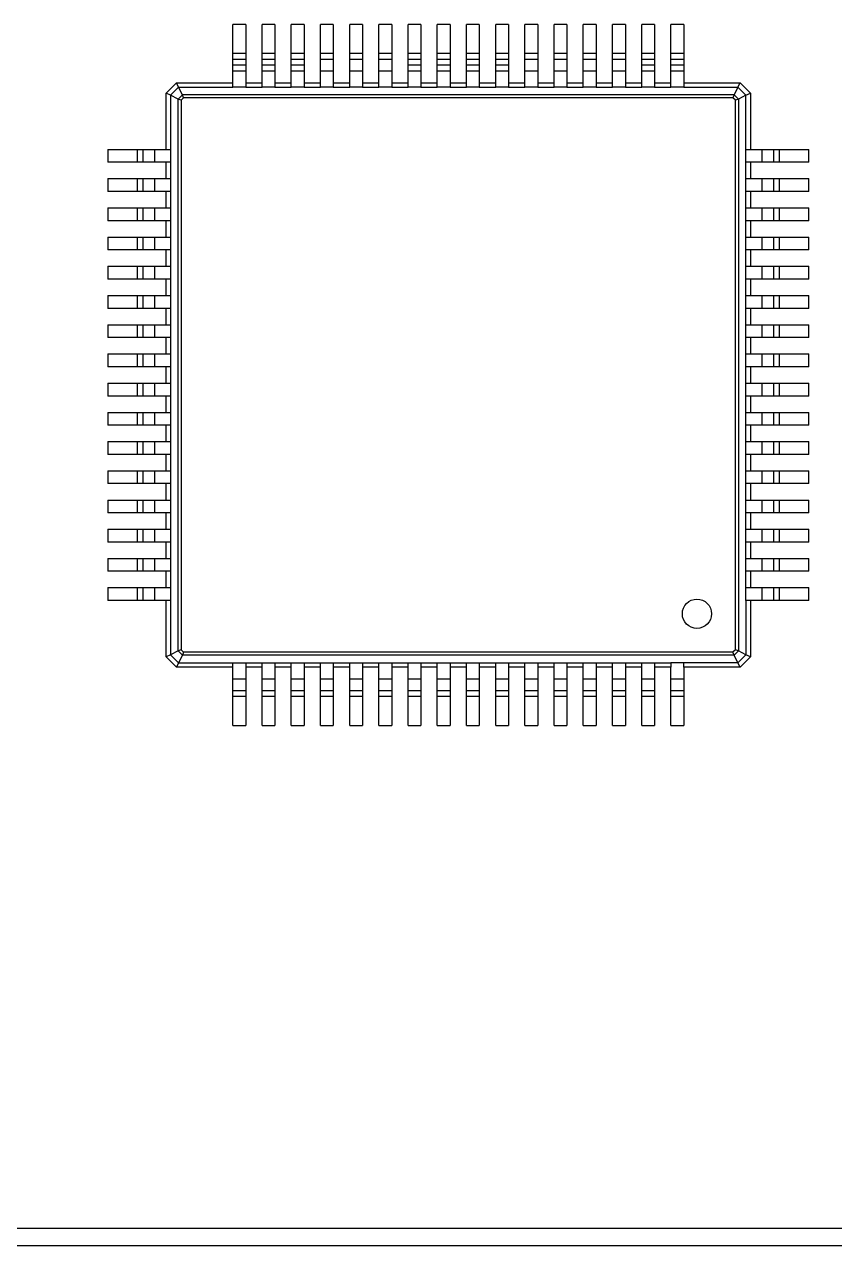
# Model space of a CAD drawing. Header units: millimetres. Extents: x -265 to 612, y -305 to 248.
# Drawn here: x 502.11 to 515.98, y -210.4 to -189.5 of the extents above; entities that cross this region are included whole.
import ezdxf

# ---------------------------------------------------------------- set-up
doc = ezdxf.new("R2010")
doc.units = ezdxf.units.MM
doc.header["$MEASUREMENT"] = 0
doc.layers.add('图层0000', color=7, linetype='Continuous', lineweight=25)

msp = doc.modelspace()

# ---------------------------------------------------------------- linework, layer by layer
at = {"layer": '图层0000', "color": 7, "linetype": 'Continuous', "lineweight": 25}
for p, q in [((505.674, -190), (505.674, -189.5)), ((505.894, -189.5), (505.674, -189.5)), ((505.894, -189.5), (505.894, -190)), ((506.174, -190), (506.174, -189.5)), ((506.394, -189.5), (506.174, -189.5)), ((506.394, -189.5), (506.394, -190)), ((506.674, -190), (506.674, -189.5)), ((506.894, -189.5), (506.674, -189.5)), ((506.894, -189.5), (506.894, -190)), ((507.174, -190), (507.174, -189.5)), ((507.394, -189.5), (507.174, -189.5)), ((507.394, -189.5), (507.394, -190)), ((507.674, -190), (507.674, -189.5)), ((507.894, -189.5), (507.674, -189.5)), ((507.894, -189.5), (507.894, -190)), ((508.174, -190), (508.174, -189.5)), ((508.394, -189.5), (508.174, -189.5)), ((508.394, -189.5), (508.394, -190)), ((508.674, -190), (508.674, -189.5)), ((508.894, -189.5), (508.674, -189.5)), ((508.894, -189.5), (508.894, -190)), ((509.174, -190), (509.174, -189.5)), ((509.394, -189.5), (509.174, -189.5)), ((509.394, -189.5), (509.394, -190)), ((509.674, -190), (509.674, -189.5)), ((509.894, -189.5), (509.674, -189.5)), ((509.894, -189.5), (509.894, -190)), ((510.174, -190), (510.174, -189.5)), ((510.394, -189.5), (510.174, -189.5)), ((510.394, -189.5), (510.394, -190)), ((510.674, -190), (510.674, -189.5)), ((510.894, -189.5), (510.674, -189.5)), ((510.894, -189.5), (510.894, -190)), ((511.174, -190), (511.174, -189.5)), ((511.394, -189.5), (511.174, -189.5)), ((511.394, -189.5), (511.394, -190)), ((511.674, -190), (511.674, -189.5)), ((511.894, -189.5), (511.674, -189.5)), ((511.894, -189.5), (511.894, -190)), ((512.174, -190), (512.174, -189.5)), ((512.394, -189.5), (512.174, -189.5)), ((512.394, -189.5), (512.394, -190)), ((512.674, -190), (512.674, -189.5)), ((512.894, -189.5), (512.674, -189.5)), ((512.894, -189.5), (512.894, -190)), ((513.174, -190), (513.174, -189.5)), ((513.394, -189.5), (513.174, -189.5)), ((513.394, -189.5), (513.394, -190)), ((505.674, -190.1), (505.674, -190)), ((505.894, -190), (505.674, -190)), ((505.674, -190.3), (505.674, -190.1)), ((505.894, -190.1), (505.674, -190.1)), ((505.894, -190.1), (505.674, -190.1)), ((505.894, -190), (505.894, -190.1)), ((505.894, -190.1), (505.894, -190.3)), ((506.174, -190.1), (506.174, -190)), ((506.394, -190), (506.174, -190)), ((506.174, -190.3), (506.174, -190.1)), ((506.394, -190.1), (506.174, -190.1)), ((506.394, -190.1), (506.174, -190.1)), ((506.394, -190), (506.394, -190.1)), ((506.394, -190.1), (506.394, -190.3)), ((506.674, -190.1), (506.674, -190)), ((506.894, -190), (506.674, -190)), ((506.674, -190.3), (506.674, -190.1)), ((506.894, -190.1), (506.674, -190.1)), ((506.894, -190.1), (506.674, -190.1)), ((506.894, -190), (506.894, -190.1)), ((506.894, -190.1), (506.894, -190.3)), ((507.174, -190.1), (507.174, -190)), ((507.394, -190), (507.174, -190)), ((507.174, -190.3), (507.174, -190.1)), ((507.394, -190.1), (507.174, -190.1)), ((507.394, -190.1), (507.174, -190.1)), ((507.394, -190), (507.394, -190.1)), ((507.394, -190.1), (507.394, -190.3)), ((507.674, -190.1), (507.674, -190)), ((507.894, -190), (507.674, -190)), ((507.674, -190.3), (507.674, -190.1)), ((507.894, -190.1), (507.674, -190.1)), ((507.894, -190.1), (507.674, -190.1)), ((507.894, -190), (507.894, -190.1)), ((507.894, -190.1), (507.894, -190.3)), ((508.174, -190.1), (508.174, -190)), ((508.394, -190), (508.174, -190)), ((508.174, -190.3), (508.174, -190.1)), ((508.394, -190.1), (508.174, -190.1)), ((508.394, -190.1), (508.174, -190.1)), ((508.394, -190), (508.394, -190.1)), ((508.394, -190.1), (508.394, -190.3)), ((508.674, -190.1), (508.674, -190)), ((508.894, -190), (508.674, -190)), ((508.674, -190.3), (508.674, -190.1)), ((508.894, -190.1), (508.674, -190.1)), ((508.894, -190.1), (508.674, -190.1)), ((508.894, -190), (508.894, -190.1)), ((508.894, -190.1), (508.894, -190.3)), ((509.174, -190.1), (509.174, -190)), ((509.394, -190), (509.174, -190)), ((509.174, -190.3), (509.174, -190.1)), ((509.394, -190.1), (509.174, -190.1)), ((509.394, -190.1), (509.174, -190.1)), ((509.394, -190), (509.394, -190.1)), ((509.394, -190.1), (509.394, -190.3)), ((509.674, -190.1), (509.674, -190)), ((509.894, -190), (509.674, -190)), ((509.674, -190.3), (509.674, -190.1)), ((509.894, -190.1), (509.674, -190.1)), ((509.894, -190.1), (509.674, -190.1)), ((509.894, -190), (509.894, -190.1)), ((509.894, -190.1), (509.894, -190.3)), ((510.174, -190.1), (510.174, -190)), ((510.394, -190), (510.174, -190)), ((510.174, -190.3), (510.174, -190.1)), ((510.394, -190.1), (510.174, -190.1)), ((510.394, -190.1), (510.174, -190.1)), ((510.394, -190), (510.394, -190.1)), ((510.394, -190.1), (510.394, -190.3)), ((510.674, -190.1), (510.674, -190)), ((510.894, -190), (510.674, -190)), ((510.674, -190.3), (510.674, -190.1)), ((510.894, -190.1), (510.674, -190.1)), ((510.894, -190.1), (510.674, -190.1)), ((510.894, -190), (510.894, -190.1)), ((510.894, -190.1), (510.894, -190.3)), ((511.174, -190.1), (511.174, -190)), ((511.394, -190), (511.174, -190)), ((511.174, -190.3), (511.174, -190.1)), ((511.394, -190.1), (511.174, -190.1)), ((511.394, -190.1), (511.174, -190.1)), ((511.394, -190), (511.394, -190.1)), ((511.394, -190.1), (511.394, -190.3)), ((511.674, -190.1), (511.674, -190)), ((511.894, -190), (511.674, -190)), ((511.674, -190.3), (511.674, -190.1)), ((511.894, -190.1), (511.674, -190.1)), ((511.894, -190.1), (511.674, -190.1)), ((511.894, -190), (511.894, -190.1)), ((511.894, -190.1), (511.894, -190.3)), ((512.174, -190.1), (512.174, -190)), ((512.394, -190), (512.174, -190)), ((512.174, -190.3), (512.174, -190.1)), ((512.394, -190.1), (512.174, -190.1)), ((512.394, -190.1), (512.174, -190.1)), ((512.394, -190), (512.394, -190.1)), ((512.394, -190.1), (512.394, -190.3)), ((512.674, -190.1), (512.674, -190)), ((512.894, -190), (512.674, -190)), ((512.674, -190.3), (512.674, -190.1)), ((512.894, -190.1), (512.674, -190.1)), ((512.894, -190.1), (512.674, -190.1)), ((512.894, -190), (512.894, -190.1)), ((512.894, -190.1), (512.894, -190.3)), ((513.174, -190.1), (513.174, -190)), ((513.394, -190), (513.174, -190)), ((513.174, -190.3), (513.174, -190.1)), ((513.394, -190.1), (513.174, -190.1)), ((513.394, -190.1), (513.174, -190.1)), ((513.394, -190), (513.394, -190.1)), ((513.394, -190.1), (513.394, -190.3)), ((505.894, -190.2), (505.674, -190.2)), ((505.674, -190.5), (505.674, -190.3)), ((505.894, -190.3), (505.674, -190.3)), ((505.894, -190.3), (505.894, -190.5)), ((506.394, -190.2), (506.174, -190.2)), ((506.174, -190.5), (506.174, -190.3)), ((506.394, -190.3), (506.174, -190.3)), ((506.394, -190.3), (506.394, -190.5)), ((506.894, -190.2), (506.674, -190.2)), ((506.674, -190.5), (506.674, -190.3)), ((506.894, -190.3), (506.674, -190.3)), ((506.894, -190.3), (506.894, -190.5)), ((507.174, -190.5), (507.174, -190.3)), ((507.394, -190.3), (507.174, -190.3)), ((507.394, -190.3), (507.394, -190.5)), ((507.674, -190.5), (507.674, -190.3)), ((507.894, -190.3), (507.674, -190.3)), ((507.894, -190.3), (507.894, -190.5)), ((508.174, -190.5), (508.174, -190.3)), ((508.394, -190.3), (508.174, -190.3)), ((508.394, -190.3), (508.394, -190.5)), ((508.894, -190.2), (508.674, -190.2)), ((508.674, -190.5), (508.674, -190.3)), ((508.894, -190.3), (508.674, -190.3)), ((508.894, -190.3), (508.894, -190.5)), ((509.394, -190.2), (509.174, -190.2)), ((509.174, -190.5), (509.174, -190.3)), ((509.394, -190.3), (509.174, -190.3)), ((509.394, -190.3), (509.394, -190.5)), ((509.894, -190.2), (509.674, -190.2)), ((509.674, -190.5), (509.674, -190.3)), ((509.894, -190.3), (509.674, -190.3)), ((509.894, -190.3), (509.894, -190.5)), ((510.394, -190.2), (510.174, -190.2)), ((510.174, -190.5), (510.174, -190.3)), ((510.394, -190.3), (510.174, -190.3)), ((510.394, -190.3), (510.394, -190.5)), ((510.674, -190.5), (510.674, -190.3)), ((510.894, -190.3), (510.674, -190.3)), ((510.894, -190.3), (510.894, -190.5)), ((511.174, -190.5), (511.174, -190.3)), ((511.394, -190.3), (511.174, -190.3)), ((511.394, -190.3), (511.394, -190.5)), ((511.674, -190.5), (511.674, -190.3)), ((511.894, -190.3), (511.674, -190.3)), ((511.894, -190.3), (511.894, -190.5)), ((512.174, -190.5), (512.174, -190.3)), ((512.394, -190.3), (512.174, -190.3)), ((512.394, -190.3), (512.394, -190.5)), ((512.894, -190.2), (512.674, -190.2)), ((512.674, -190.5), (512.674, -190.3)), ((512.894, -190.3), (512.674, -190.3)), ((512.894, -190.3), (512.894, -190.5)), ((513.394, -190.2), (513.174, -190.2)), ((513.174, -190.5), (513.174, -190.3)), ((513.394, -190.3), (513.174, -190.3)), ((513.394, -190.3), (513.394, -190.5)), ((504.534, -190.675), (504.709, -190.5)), ((504.609, -190.713), (504.746, -190.575)), ((504.709, -190.5), (505.674, -190.5)), ((504.746, -190.575), (504.709, -190.5)), ((504.746, -190.575), (505.674, -190.575)), ((504.811, -190.705), (504.746, -190.575)), ((505.674, -190.575), (505.674, -190.5)), ((505.894, -190.575), (505.674, -190.575)), ((505.894, -190.5), (506.174, -190.5)), ((505.894, -190.5), (505.894, -190.575)), ((505.894, -190.575), (506.174, -190.575)), ((506.174, -190.575), (506.174, -190.5)), ((506.394, -190.575), (506.174, -190.575)), ((506.394, -190.5), (506.674, -190.5)), ((506.394, -190.5), (506.394, -190.575)), ((506.394, -190.575), (506.674, -190.575)), ((506.674, -190.575), (506.674, -190.5)), ((506.894, -190.575), (506.674, -190.575)), ((506.894, -190.5), (507.174, -190.5)), ((506.894, -190.5), (506.894, -190.575)), ((506.894, -190.575), (507.174, -190.575)), ((507.174, -190.575), (507.174, -190.5)), ((507.394, -190.575), (507.174, -190.575)), ((507.394, -190.5), (507.674, -190.5)), ((507.394, -190.5), (507.394, -190.575)), ((507.394, -190.575), (507.674, -190.575)), ((507.674, -190.575), (507.674, -190.5)), ((507.894, -190.575), (507.674, -190.575)), ((507.894, -190.5), (508.174, -190.5)), ((507.894, -190.5), (507.894, -190.575)), ((507.894, -190.575), (508.174, -190.575)), ((508.174, -190.575), (508.174, -190.5)), ((508.394, -190.575), (508.174, -190.575)), ((508.394, -190.5), (508.674, -190.5)), ((508.394, -190.5), (508.394, -190.575)), ((508.394, -190.575), (508.674, -190.575)), ((508.674, -190.575), (508.674, -190.5)), ((508.894, -190.575), (508.674, -190.575)), ((508.894, -190.5), (509.174, -190.5)), ((508.894, -190.5), (508.894, -190.575)), ((508.894, -190.575), (509.174, -190.575)), ((509.174, -190.575), (509.174, -190.5)), ((509.394, -190.575), (509.174, -190.575)), ((509.394, -190.5), (509.674, -190.5)), ((509.394, -190.5), (509.394, -190.575)), ((509.394, -190.575), (509.674, -190.575)), ((509.674, -190.575), (509.674, -190.5)), ((509.894, -190.575), (509.674, -190.575)), ((509.894, -190.5), (510.174, -190.5)), ((509.894, -190.5), (509.894, -190.575)), ((509.894, -190.575), (510.174, -190.575)), ((510.174, -190.575), (510.174, -190.5)), ((510.394, -190.575), (510.174, -190.575)), ((510.394, -190.5), (510.674, -190.5)), ((510.394, -190.5), (510.394, -190.575)), ((510.394, -190.575), (510.674, -190.575)), ((510.674, -190.575), (510.674, -190.5)), ((510.894, -190.575), (510.674, -190.575)), ((510.894, -190.5), (511.174, -190.5)), ((510.894, -190.5), (510.894, -190.575)), ((510.894, -190.575), (511.174, -190.575)), ((511.174, -190.575), (511.174, -190.5)), ((511.394, -190.575), (511.174, -190.575)), ((511.394, -190.5), (511.674, -190.5)), ((511.394, -190.5), (511.394, -190.575)), ((511.394, -190.575), (511.674, -190.575)), ((511.674, -190.575), (511.674, -190.5)), ((511.894, -190.575), (511.674, -190.575)), ((511.894, -190.5), (512.174, -190.5)), ((511.894, -190.5), (511.894, -190.575)), ((511.894, -190.575), (512.174, -190.575)), ((512.174, -190.575), (512.174, -190.5)), ((512.394, -190.575), (512.174, -190.575)), ((512.394, -190.5), (512.674, -190.5)), ((512.394, -190.5), (512.394, -190.575)), ((512.394, -190.575), (512.674, -190.575)), ((512.674, -190.575), (512.674, -190.5)), ((512.894, -190.575), (512.674, -190.575)), ((512.894, -190.5), (513.174, -190.5)), ((512.894, -190.5), (512.894, -190.575)), ((512.894, -190.575), (513.174, -190.575)), ((513.174, -190.575), (513.174, -190.5)), ((513.394, -190.575), (513.174, -190.575)), ((513.394, -190.5), (514.359, -190.5)), ((513.394, -190.5), (513.394, -190.575)), ((513.394, -190.575), (514.321, -190.575)), ((514.321, -190.575), (514.256, -190.705)), ((514.321, -190.575), (514.359, -190.5)), ((514.321, -190.575), (514.459, -190.713)), ((514.359, -190.5), (514.534, -190.675)), ((504.534, -191.64), (504.534, -190.675)), ((504.609, -190.713), (504.534, -190.675)), ((504.609, -190.713), (504.609, -191.64)), ((504.738, -190.778), (504.609, -190.713)), ((504.738, -190.778), (504.811, -190.705)), ((504.738, -200.223), (504.738, -190.778)), ((504.787, -190.798), (504.738, -190.778)), ((504.831, -190.754), (504.787, -190.798)), ((504.787, -190.798), (504.787, -200.203)), ((504.831, -190.754), (504.811, -190.705)), ((514.256, -190.705), (504.811, -190.705)), ((514.236, -190.754), (504.831, -190.754)), ((514.256, -190.705), (514.236, -190.754)), ((514.28, -190.798), (514.236, -190.754)), ((514.329, -190.778), (514.256, -190.705)), ((514.329, -190.778), (514.28, -190.798)), ((514.28, -200.203), (514.28, -190.798)), ((514.459, -190.713), (514.329, -190.778)), ((514.329, -190.778), (514.329, -200.223)), ((514.459, -190.713), (514.534, -190.675)), ((514.459, -191.64), (514.459, -190.713)), ((514.534, -190.675), (514.534, -191.64)), ((503.534, -191.64), (504.034, -191.64)), ((503.534, -191.64), (503.534, -191.86)), ((504.034, -191.64), (504.134, -191.64)), ((504.034, -191.64), (504.034, -191.86)), ((504.134, -191.64), (504.334, -191.64)), ((504.134, -191.64), (504.134, -191.86)), ((504.134, -191.64), (504.134, -191.86)), ((504.334, -191.64), (504.534, -191.64)), ((504.334, -191.64), (504.334, -191.86)), ((504.534, -191.64), (504.609, -191.64)), ((504.609, -191.64), (504.609, -191.86)), ((514.459, -191.86), (514.459, -191.64)), ((514.459, -191.64), (514.534, -191.64)), ((514.534, -191.64), (514.734, -191.64)), ((514.734, -191.64), (514.934, -191.64)), ((514.734, -191.86), (514.734, -191.64)), ((514.934, -191.64), (515.034, -191.64)), ((514.934, -191.86), (514.934, -191.64)), ((514.934, -191.86), (514.934, -191.64)), ((515.034, -191.64), (515.534, -191.64)), ((515.034, -191.86), (515.034, -191.64)), ((515.534, -191.86), (515.534, -191.64)), ((504.034, -191.86), (503.534, -191.86)), ((504.134, -191.86), (504.034, -191.86)), ((504.334, -191.86), (504.134, -191.86)), ((504.534, -191.86), (504.334, -191.86)), ((504.534, -192.14), (504.534, -191.86)), ((504.609, -191.86), (504.534, -191.86)), ((504.609, -191.86), (504.609, -192.14)), ((514.459, -192.14), (514.459, -191.86)), ((514.534, -191.86), (514.459, -191.86)), ((514.534, -191.86), (514.534, -192.14)), ((514.734, -191.86), (514.534, -191.86)), ((514.934, -191.86), (514.734, -191.86)), ((515.034, -191.86), (514.934, -191.86)), ((515.534, -191.86), (515.034, -191.86)), ((503.534, -192.14), (504.034, -192.14)), ((503.534, -192.14), (503.534, -192.36)), ((504.034, -192.14), (504.134, -192.14)), ((504.034, -192.14), (504.034, -192.36)), ((504.134, -192.14), (504.334, -192.14)), ((504.134, -192.14), (504.134, -192.36)), ((504.134, -192.14), (504.134, -192.36)), ((504.334, -192.14), (504.534, -192.14)), ((504.334, -192.14), (504.334, -192.36)), ((504.534, -192.14), (504.609, -192.14)), ((504.609, -192.14), (504.609, -192.36)), ((514.459, -192.36), (514.459, -192.14)), ((514.459, -192.14), (514.534, -192.14)), ((514.534, -192.14), (514.734, -192.14)), ((514.734, -192.14), (514.934, -192.14)), ((514.734, -192.36), (514.734, -192.14)), ((514.934, -192.14), (515.034, -192.14)), ((514.934, -192.36), (514.934, -192.14)), ((514.934, -192.36), (514.934, -192.14)), ((515.034, -192.14), (515.534, -192.14)), ((515.034, -192.36), (515.034, -192.14)), ((515.534, -192.36), (515.534, -192.14)), ((504.034, -192.36), (503.534, -192.36)), ((504.134, -192.36), (504.034, -192.36)), ((504.334, -192.36), (504.134, -192.36)), ((504.534, -192.36), (504.334, -192.36)), ((504.534, -192.64), (504.534, -192.36)), ((504.609, -192.36), (504.534, -192.36)), ((504.609, -192.36), (504.609, -192.64)), ((514.459, -192.64), (514.459, -192.36)), ((514.534, -192.36), (514.459, -192.36)), ((514.534, -192.36), (514.534, -192.64)), ((514.734, -192.36), (514.534, -192.36)), ((514.934, -192.36), (514.734, -192.36)), ((515.034, -192.36), (514.934, -192.36)), ((515.534, -192.36), (515.034, -192.36)), ((503.534, -192.64), (504.034, -192.64)), ((503.534, -192.64), (503.534, -192.86)), ((504.034, -192.64), (504.134, -192.64)), ((504.034, -192.64), (504.034, -192.86)), ((504.134, -192.64), (504.334, -192.64)), ((504.134, -192.64), (504.134, -192.86)), ((504.134, -192.64), (504.134, -192.86)), ((504.334, -192.64), (504.534, -192.64)), ((504.334, -192.64), (504.334, -192.86)), ((504.534, -192.64), (504.609, -192.64)), ((504.609, -192.64), (504.609, -192.86)), ((514.459, -192.86), (514.459, -192.64)), ((514.459, -192.64), (514.534, -192.64)), ((514.534, -192.64), (514.734, -192.64)), ((514.734, -192.64), (514.934, -192.64)), ((514.734, -192.86), (514.734, -192.64)), ((514.934, -192.64), (515.034, -192.64)), ((514.934, -192.86), (514.934, -192.64)), ((514.934, -192.86), (514.934, -192.64)), ((515.034, -192.64), (515.534, -192.64)), ((515.034, -192.86), (515.034, -192.64)), ((515.534, -192.86), (515.534, -192.64)), ((504.034, -192.86), (503.534, -192.86)), ((504.134, -192.86), (504.034, -192.86)), ((504.334, -192.86), (504.134, -192.86)), ((504.534, -192.86), (504.334, -192.86)), ((504.534, -193.14), (504.534, -192.86)), ((504.609, -192.86), (504.534, -192.86)), ((504.609, -192.86), (504.609, -193.14)), ((514.459, -193.14), (514.459, -192.86)), ((514.534, -192.86), (514.459, -192.86)), ((514.534, -192.86), (514.534, -193.14)), ((514.734, -192.86), (514.534, -192.86)), ((514.934, -192.86), (514.734, -192.86)), ((515.034, -192.86), (514.934, -192.86)), ((515.534, -192.86), (515.034, -192.86)), ((503.534, -193.14), (504.034, -193.14)), ((503.534, -193.14), (503.534, -193.36)), ((504.034, -193.14), (504.134, -193.14)), ((504.034, -193.14), (504.034, -193.36)), ((504.134, -193.14), (504.334, -193.14)), ((504.134, -193.14), (504.134, -193.36)), ((504.134, -193.14), (504.134, -193.36)), ((504.334, -193.14), (504.534, -193.14)), ((504.334, -193.14), (504.334, -193.36)), ((504.534, -193.14), (504.609, -193.14)), ((504.609, -193.14), (504.609, -193.36)), ((514.459, -193.36), (514.459, -193.14)), ((514.459, -193.14), (514.534, -193.14)), ((514.534, -193.14), (514.734, -193.14)), ((514.734, -193.14), (514.934, -193.14)), ((514.734, -193.36), (514.734, -193.14)), ((514.934, -193.14), (515.034, -193.14)), ((514.934, -193.36), (514.934, -193.14)), ((514.934, -193.36), (514.934, -193.14)), ((515.034, -193.14), (515.534, -193.14)), ((515.034, -193.36), (515.034, -193.14)), ((515.534, -193.36), (515.534, -193.14)), ((504.034, -193.36), (503.534, -193.36)), ((504.134, -193.36), (504.034, -193.36)), ((504.334, -193.36), (504.134, -193.36)), ((504.534, -193.36), (504.334, -193.36)), ((504.534, -193.64), (504.534, -193.36)), ((504.609, -193.36), (504.534, -193.36)), ((504.609, -193.36), (504.609, -193.64)), ((514.459, -193.64), (514.459, -193.36)), ((514.534, -193.36), (514.459, -193.36)), ((514.534, -193.36), (514.534, -193.64)), ((514.734, -193.36), (514.534, -193.36)), ((514.934, -193.36), (514.734, -193.36)), ((515.034, -193.36), (514.934, -193.36)), ((515.534, -193.36), (515.034, -193.36)), ((503.534, -193.64), (504.034, -193.64)), ((503.534, -193.64), (503.534, -193.86)), ((504.034, -193.64), (504.134, -193.64)), ((504.034, -193.64), (504.034, -193.86)), ((504.134, -193.64), (504.334, -193.64)), ((504.134, -193.64), (504.134, -193.86)), ((504.134, -193.64), (504.134, -193.86)), ((504.334, -193.64), (504.534, -193.64)), ((504.334, -193.64), (504.334, -193.86)), ((504.534, -193.64), (504.609, -193.64)), ((504.609, -193.64), (504.609, -193.86)), ((514.459, -193.86), (514.459, -193.64)), ((514.459, -193.64), (514.534, -193.64)), ((514.534, -193.64), (514.734, -193.64)), ((514.734, -193.64), (514.934, -193.64)), ((514.734, -193.86), (514.734, -193.64)), ((514.934, -193.64), (515.034, -193.64)), ((514.934, -193.86), (514.934, -193.64)), ((514.934, -193.86), (514.934, -193.64)), ((515.034, -193.64), (515.534, -193.64)), ((515.034, -193.86), (515.034, -193.64)), ((515.534, -193.86), (515.534, -193.64)), ((504.034, -193.86), (503.534, -193.86)), ((504.134, -193.86), (504.034, -193.86)), ((504.334, -193.86), (504.134, -193.86)), ((504.534, -193.86), (504.334, -193.86)), ((504.534, -194.14), (504.534, -193.86)), ((504.609, -193.86), (504.534, -193.86)), ((504.609, -193.86), (504.609, -194.14)), ((514.459, -194.14), (514.459, -193.86)), ((514.534, -193.86), (514.459, -193.86)), ((514.534, -193.86), (514.534, -194.14)), ((514.734, -193.86), (514.534, -193.86)), ((514.934, -193.86), (514.734, -193.86)), ((515.034, -193.86), (514.934, -193.86)), ((515.534, -193.86), (515.034, -193.86)), ((503.534, -194.14), (504.034, -194.14)), ((503.534, -194.14), (503.534, -194.36)), ((504.034, -194.14), (504.134, -194.14)), ((504.034, -194.14), (504.034, -194.36)), ((504.134, -194.14), (504.334, -194.14)), ((504.134, -194.14), (504.134, -194.36)), ((504.134, -194.14), (504.134, -194.36)), ((504.334, -194.14), (504.534, -194.14)), ((504.334, -194.14), (504.334, -194.36)), ((504.534, -194.14), (504.609, -194.14)), ((504.609, -194.14), (504.609, -194.36)), ((514.459, -194.36), (514.459, -194.14)), ((514.459, -194.14), (514.534, -194.14)), ((514.534, -194.14), (514.734, -194.14)), ((514.734, -194.14), (514.934, -194.14)), ((514.734, -194.36), (514.734, -194.14)), ((514.934, -194.14), (515.034, -194.14)), ((514.934, -194.36), (514.934, -194.14)), ((514.934, -194.36), (514.934, -194.14)), ((515.034, -194.14), (515.534, -194.14)), ((515.034, -194.36), (515.034, -194.14)), ((515.534, -194.36), (515.534, -194.14)), ((504.034, -194.36), (503.534, -194.36)), ((504.134, -194.36), (504.034, -194.36)), ((504.334, -194.36), (504.134, -194.36)), ((504.534, -194.36), (504.334, -194.36)), ((504.534, -194.64), (504.534, -194.36)), ((504.609, -194.36), (504.534, -194.36)), ((504.609, -194.36), (504.609, -194.64)), ((514.459, -194.64), (514.459, -194.36)), ((514.534, -194.36), (514.459, -194.36)), ((514.534, -194.36), (514.534, -194.64)), ((514.734, -194.36), (514.534, -194.36)), ((514.934, -194.36), (514.734, -194.36)), ((515.034, -194.36), (514.934, -194.36)), ((515.534, -194.36), (515.034, -194.36)), ((503.534, -194.64), (504.034, -194.64)), ((503.534, -194.64), (503.534, -194.86)), ((504.034, -194.64), (504.134, -194.64)), ((504.034, -194.64), (504.034, -194.86)), ((504.134, -194.64), (504.334, -194.64)), ((504.134, -194.64), (504.134, -194.86)), ((504.134, -194.64), (504.134, -194.86)), ((504.334, -194.64), (504.534, -194.64)), ((504.334, -194.64), (504.334, -194.86)), ((504.534, -194.64), (504.609, -194.64)), ((504.609, -194.64), (504.609, -194.86)), ((514.459, -194.86), (514.459, -194.64)), ((514.459, -194.64), (514.534, -194.64)), ((514.534, -194.64), (514.734, -194.64)), ((514.734, -194.64), (514.934, -194.64)), ((514.734, -194.86), (514.734, -194.64)), ((514.934, -194.64), (515.034, -194.64)), ((514.934, -194.86), (514.934, -194.64)), ((514.934, -194.86), (514.934, -194.64)), ((515.034, -194.64), (515.534, -194.64)), ((515.034, -194.86), (515.034, -194.64)), ((515.534, -194.86), (515.534, -194.64)), ((504.034, -194.86), (503.534, -194.86)), ((504.134, -194.86), (504.034, -194.86)), ((504.334, -194.86), (504.134, -194.86)), ((504.534, -194.86), (504.334, -194.86)), ((504.534, -195.14), (504.534, -194.86)), ((504.609, -194.86), (504.534, -194.86)), ((504.609, -194.86), (504.609, -195.14)), ((514.459, -195.14), (514.459, -194.86)), ((514.534, -194.86), (514.459, -194.86)), ((514.534, -194.86), (514.534, -195.14)), ((514.734, -194.86), (514.534, -194.86)), ((514.934, -194.86), (514.734, -194.86)), ((515.034, -194.86), (514.934, -194.86)), ((515.534, -194.86), (515.034, -194.86)), ((503.534, -195.14), (504.034, -195.14)), ((503.534, -195.14), (503.534, -195.36)), ((504.034, -195.14), (504.134, -195.14)), ((504.034, -195.14), (504.034, -195.36)), ((504.134, -195.14), (504.334, -195.14)), ((504.134, -195.14), (504.134, -195.36)), ((504.134, -195.14), (504.134, -195.36)), ((504.334, -195.14), (504.534, -195.14)), ((504.334, -195.14), (504.334, -195.36)), ((504.534, -195.14), (504.609, -195.14)), ((504.609, -195.14), (504.609, -195.36)), ((514.459, -195.36), (514.459, -195.14)), ((514.459, -195.14), (514.534, -195.14)), ((514.534, -195.14), (514.734, -195.14)), ((514.734, -195.14), (514.934, -195.14)), ((514.734, -195.36), (514.734, -195.14)), ((514.934, -195.14), (515.034, -195.14)), ((514.934, -195.36), (514.934, -195.14)), ((514.934, -195.36), (514.934, -195.14)), ((515.034, -195.14), (515.534, -195.14)), ((515.034, -195.36), (515.034, -195.14)), ((515.534, -195.36), (515.534, -195.14)), ((504.034, -195.36), (503.534, -195.36)), ((504.134, -195.36), (504.034, -195.36)), ((504.334, -195.36), (504.134, -195.36)), ((504.534, -195.36), (504.334, -195.36)), ((504.534, -195.64), (504.534, -195.36)), ((504.609, -195.36), (504.534, -195.36)), ((504.609, -195.36), (504.609, -195.64)), ((514.459, -195.64), (514.459, -195.36)), ((514.534, -195.36), (514.459, -195.36)), ((514.534, -195.36), (514.534, -195.64)), ((514.734, -195.36), (514.534, -195.36)), ((514.934, -195.36), (514.734, -195.36)), ((515.034, -195.36), (514.934, -195.36)), ((515.534, -195.36), (515.034, -195.36)), ((503.534, -195.64), (504.034, -195.64)), ((503.534, -195.64), (503.534, -195.86)), ((504.034, -195.64), (504.134, -195.64)), ((504.034, -195.64), (504.034, -195.86)), ((504.134, -195.64), (504.334, -195.64)), ((504.134, -195.64), (504.134, -195.86)), ((504.134, -195.64), (504.134, -195.86)), ((504.334, -195.64), (504.534, -195.64)), ((504.334, -195.64), (504.334, -195.86)), ((504.534, -195.64), (504.609, -195.64)), ((504.609, -195.64), (504.609, -195.86)), ((514.459, -195.86), (514.459, -195.64)), ((514.459, -195.64), (514.534, -195.64)), ((514.534, -195.64), (514.734, -195.64)), ((514.734, -195.64), (514.934, -195.64)), ((514.734, -195.86), (514.734, -195.64)), ((514.934, -195.64), (515.034, -195.64)), ((514.934, -195.86), (514.934, -195.64)), ((514.934, -195.86), (514.934, -195.64)), ((515.034, -195.64), (515.534, -195.64)), ((515.034, -195.86), (515.034, -195.64)), ((515.534, -195.86), (515.534, -195.64)), ((504.034, -195.86), (503.534, -195.86)), ((504.134, -195.86), (504.034, -195.86)), ((504.334, -195.86), (504.134, -195.86)), ((504.534, -195.86), (504.334, -195.86)), ((504.534, -196.14), (504.534, -195.86)), ((504.609, -195.86), (504.534, -195.86)), ((504.609, -195.86), (504.609, -196.14)), ((514.459, -196.14), (514.459, -195.86)), ((514.534, -195.86), (514.459, -195.86)), ((514.534, -195.86), (514.534, -196.14)), ((514.734, -195.86), (514.534, -195.86)), ((514.934, -195.86), (514.734, -195.86)), ((515.034, -195.86), (514.934, -195.86)), ((515.534, -195.86), (515.034, -195.86)), ((503.534, -196.14), (504.034, -196.14)), ((503.534, -196.14), (503.534, -196.36)), ((504.034, -196.14), (504.134, -196.14)), ((504.034, -196.14), (504.034, -196.36)), ((504.134, -196.14), (504.334, -196.14)), ((504.134, -196.14), (504.134, -196.36)), ((504.134, -196.14), (504.134, -196.36)), ((504.334, -196.14), (504.534, -196.14)), ((504.334, -196.14), (504.334, -196.36)), ((504.534, -196.14), (504.609, -196.14)), ((504.609, -196.14), (504.609, -196.36)), ((514.459, -196.36), (514.459, -196.14)), ((514.459, -196.14), (514.534, -196.14)), ((514.534, -196.14), (514.734, -196.14)), ((514.734, -196.14), (514.934, -196.14)), ((514.734, -196.36), (514.734, -196.14)), ((514.934, -196.14), (515.034, -196.14)), ((514.934, -196.36), (514.934, -196.14)), ((514.934, -196.36), (514.934, -196.14)), ((515.034, -196.14), (515.534, -196.14)), ((515.034, -196.36), (515.034, -196.14)), ((515.534, -196.36), (515.534, -196.14)), ((504.034, -196.36), (503.534, -196.36)), ((504.134, -196.36), (504.034, -196.36)), ((504.334, -196.36), (504.134, -196.36)), ((504.534, -196.36), (504.334, -196.36)), ((504.534, -196.64), (504.534, -196.36)), ((504.609, -196.36), (504.534, -196.36)), ((504.609, -196.36), (504.609, -196.64)), ((514.459, -196.64), (514.459, -196.36)), ((514.534, -196.36), (514.459, -196.36)), ((514.534, -196.36), (514.534, -196.64)), ((514.734, -196.36), (514.534, -196.36)), ((514.934, -196.36), (514.734, -196.36)), ((515.034, -196.36), (514.934, -196.36)), ((515.534, -196.36), (515.034, -196.36)), ((503.534, -196.64), (504.034, -196.64)), ((503.534, -196.64), (503.534, -196.86)), ((504.034, -196.64), (504.134, -196.64)), ((504.034, -196.64), (504.034, -196.86)), ((504.134, -196.64), (504.334, -196.64)), ((504.134, -196.64), (504.134, -196.86)), ((504.134, -196.64), (504.134, -196.86)), ((504.334, -196.64), (504.534, -196.64)), ((504.334, -196.64), (504.334, -196.86)), ((504.534, -196.64), (504.609, -196.64)), ((504.609, -196.64), (504.609, -196.86)), ((514.459, -196.86), (514.459, -196.64)), ((514.459, -196.64), (514.534, -196.64)), ((514.534, -196.64), (514.734, -196.64)), ((514.734, -196.64), (514.934, -196.64)), ((514.734, -196.86), (514.734, -196.64)), ((514.934, -196.64), (515.034, -196.64)), ((514.934, -196.86), (514.934, -196.64)), ((514.934, -196.86), (514.934, -196.64)), ((515.034, -196.64), (515.534, -196.64)), ((515.034, -196.86), (515.034, -196.64)), ((515.534, -196.86), (515.534, -196.64)), ((504.034, -196.86), (503.534, -196.86)), ((504.134, -196.86), (504.034, -196.86)), ((504.334, -196.86), (504.134, -196.86)), ((504.534, -196.86), (504.334, -196.86)), ((504.534, -197.14), (504.534, -196.86)), ((504.609, -196.86), (504.534, -196.86)), ((504.609, -196.86), (504.609, -197.14)), ((514.459, -197.14), (514.459, -196.86)), ((514.534, -196.86), (514.459, -196.86)), ((514.534, -196.86), (514.534, -197.14)), ((514.734, -196.86), (514.534, -196.86)), ((514.934, -196.86), (514.734, -196.86)), ((515.034, -196.86), (514.934, -196.86)), ((515.534, -196.86), (515.034, -196.86)), ((503.534, -197.14), (504.034, -197.14)), ((503.534, -197.14), (503.534, -197.36)), ((504.034, -197.14), (504.134, -197.14)), ((504.034, -197.14), (504.034, -197.36)), ((504.134, -197.14), (504.334, -197.14)), ((504.134, -197.14), (504.134, -197.36)), ((504.134, -197.14), (504.134, -197.36)), ((504.334, -197.14), (504.534, -197.14)), ((504.334, -197.14), (504.334, -197.36)), ((504.534, -197.14), (504.609, -197.14)), ((504.609, -197.14), (504.609, -197.36)), ((514.459, -197.36), (514.459, -197.14)), ((514.459, -197.14), (514.534, -197.14)), ((514.534, -197.14), (514.734, -197.14)), ((514.734, -197.14), (514.934, -197.14)), ((514.734, -197.36), (514.734, -197.14)), ((514.934, -197.14), (515.034, -197.14)), ((514.934, -197.36), (514.934, -197.14)), ((514.934, -197.36), (514.934, -197.14)), ((515.034, -197.14), (515.534, -197.14)), ((515.034, -197.36), (515.034, -197.14)), ((515.534, -197.36), (515.534, -197.14)), ((504.034, -197.36), (503.534, -197.36)), ((504.134, -197.36), (504.034, -197.36)), ((504.334, -197.36), (504.134, -197.36)), ((504.534, -197.36), (504.334, -197.36)), ((504.534, -197.64), (504.534, -197.36)), ((504.609, -197.36), (504.534, -197.36)), ((504.609, -197.36), (504.609, -197.64)), ((514.459, -197.64), (514.459, -197.36)), ((514.534, -197.36), (514.459, -197.36)), ((514.534, -197.36), (514.534, -197.64)), ((514.734, -197.36), (514.534, -197.36)), ((514.934, -197.36), (514.734, -197.36)), ((515.034, -197.36), (514.934, -197.36)), ((515.534, -197.36), (515.034, -197.36)), ((503.534, -197.64), (504.034, -197.64)), ((503.534, -197.64), (503.534, -197.86)), ((504.034, -197.64), (504.134, -197.64)), ((504.034, -197.64), (504.034, -197.86)), ((504.134, -197.64), (504.334, -197.64)), ((504.134, -197.64), (504.134, -197.86)), ((504.134, -197.64), (504.134, -197.86)), ((504.334, -197.64), (504.534, -197.64)), ((504.334, -197.64), (504.334, -197.86)), ((504.534, -197.64), (504.609, -197.64)), ((504.609, -197.64), (504.609, -197.86)), ((514.459, -197.86), (514.459, -197.64)), ((514.459, -197.64), (514.534, -197.64)), ((514.534, -197.64), (514.734, -197.64)), ((514.734, -197.64), (514.934, -197.64)), ((514.734, -197.86), (514.734, -197.64)), ((514.934, -197.64), (515.034, -197.64)), ((514.934, -197.86), (514.934, -197.64)), ((514.934, -197.86), (514.934, -197.64)), ((515.034, -197.64), (515.534, -197.64)), ((515.034, -197.86), (515.034, -197.64)), ((515.534, -197.86), (515.534, -197.64)), ((504.034, -197.86), (503.534, -197.86)), ((504.134, -197.86), (504.034, -197.86)), ((504.334, -197.86), (504.134, -197.86)), ((504.534, -197.86), (504.334, -197.86)), ((504.534, -198.14), (504.534, -197.86)), ((504.609, -197.86), (504.534, -197.86)), ((504.609, -197.86), (504.609, -198.14)), ((514.459, -198.14), (514.459, -197.86)), ((514.534, -197.86), (514.459, -197.86)), ((514.534, -197.86), (514.534, -198.14)), ((514.734, -197.86), (514.534, -197.86)), ((514.934, -197.86), (514.734, -197.86)), ((515.034, -197.86), (514.934, -197.86)), ((515.534, -197.86), (515.034, -197.86)), ((503.534, -198.14), (504.034, -198.14)), ((503.534, -198.14), (503.534, -198.36)), ((504.034, -198.14), (504.134, -198.14)), ((504.034, -198.14), (504.034, -198.36)), ((504.134, -198.14), (504.334, -198.14)), ((504.134, -198.14), (504.134, -198.36)), ((504.134, -198.14), (504.134, -198.36)), ((504.334, -198.14), (504.534, -198.14)), ((504.334, -198.14), (504.334, -198.36)), ((504.534, -198.14), (504.609, -198.14)), ((504.609, -198.14), (504.609, -198.36)), ((514.459, -198.36), (514.459, -198.14)), ((514.459, -198.14), (514.534, -198.14)), ((514.534, -198.14), (514.734, -198.14)), ((514.734, -198.14), (514.934, -198.14)), ((514.734, -198.36), (514.734, -198.14)), ((514.934, -198.14), (515.034, -198.14)), ((514.934, -198.36), (514.934, -198.14)), ((514.934, -198.36), (514.934, -198.14)), ((515.034, -198.14), (515.534, -198.14)), ((515.034, -198.36), (515.034, -198.14)), ((515.534, -198.36), (515.534, -198.14)), ((504.034, -198.36), (503.534, -198.36)), ((504.134, -198.36), (504.034, -198.36)), ((504.334, -198.36), (504.134, -198.36)), ((504.534, -198.36), (504.334, -198.36)), ((504.534, -198.64), (504.534, -198.36)), ((504.609, -198.36), (504.534, -198.36)), ((504.609, -198.36), (504.609, -198.64)), ((514.459, -198.64), (514.459, -198.36)), ((514.534, -198.36), (514.459, -198.36)), ((514.534, -198.36), (514.534, -198.64)), ((514.734, -198.36), (514.534, -198.36)), ((514.934, -198.36), (514.734, -198.36)), ((515.034, -198.36), (514.934, -198.36)), ((515.534, -198.36), (515.034, -198.36)), ((503.534, -198.64), (504.034, -198.64)), ((503.534, -198.64), (503.534, -198.86)), ((504.034, -198.64), (504.134, -198.64)), ((504.034, -198.64), (504.034, -198.86)), ((504.134, -198.64), (504.334, -198.64)), ((504.134, -198.64), (504.134, -198.86)), ((504.134, -198.64), (504.134, -198.86)), ((504.334, -198.64), (504.534, -198.64)), ((504.334, -198.64), (504.334, -198.86)), ((504.534, -198.64), (504.609, -198.64)), ((504.609, -198.64), (504.609, -198.86)), ((514.459, -198.86), (514.459, -198.64)), ((514.459, -198.64), (514.534, -198.64)), ((514.534, -198.64), (514.734, -198.64)), ((514.734, -198.64), (514.934, -198.64)), ((514.734, -198.86), (514.734, -198.64)), ((514.934, -198.64), (515.034, -198.64)), ((514.934, -198.86), (514.934, -198.64)), ((514.934, -198.86), (514.934, -198.64)), ((515.034, -198.64), (515.534, -198.64)), ((515.034, -198.86), (515.034, -198.64)), ((515.534, -198.86), (515.534, -198.64)), ((504.034, -198.86), (503.534, -198.86)), ((504.134, -198.86), (504.034, -198.86)), ((504.334, -198.86), (504.134, -198.86)), ((504.534, -198.86), (504.334, -198.86)), ((504.534, -199.14), (504.534, -198.86)), ((504.609, -198.86), (504.534, -198.86)), ((504.609, -198.86), (504.609, -199.14)), ((514.459, -199.14), (514.459, -198.86)), ((514.534, -198.86), (514.459, -198.86)), ((514.534, -198.86), (514.534, -199.14)), ((514.734, -198.86), (514.534, -198.86)), ((514.934, -198.86), (514.734, -198.86)), ((515.034, -198.86), (514.934, -198.86)), ((515.534, -198.86), (515.034, -198.86)), ((503.534, -199.14), (504.034, -199.14)), ((503.534, -199.14), (503.534, -199.36)), ((504.034, -199.14), (504.134, -199.14)), ((504.034, -199.14), (504.034, -199.36)), ((504.134, -199.14), (504.334, -199.14)), ((504.134, -199.14), (504.134, -199.36)), ((504.134, -199.14), (504.134, -199.36)), ((504.334, -199.14), (504.534, -199.14)), ((504.334, -199.14), (504.334, -199.36)), ((504.534, -199.14), (504.609, -199.14)), ((504.609, -199.14), (504.609, -199.36)), ((514.459, -199.36), (514.459, -199.14)), ((514.459, -199.14), (514.534, -199.14)), ((514.534, -199.14), (514.734, -199.14)), ((514.734, -199.14), (514.934, -199.14)), ((514.734, -199.36), (514.734, -199.14)), ((514.934, -199.14), (515.034, -199.14)), ((514.934, -199.36), (514.934, -199.14)), ((514.934, -199.36), (514.934, -199.14)), ((515.034, -199.14), (515.534, -199.14)), ((515.034, -199.36), (515.034, -199.14)), ((515.534, -199.36), (515.534, -199.14)), ((504.034, -199.36), (503.534, -199.36)), ((504.134, -199.36), (504.034, -199.36)), ((504.334, -199.36), (504.134, -199.36)), ((504.534, -199.36), (504.334, -199.36)), ((504.534, -200.325), (504.534, -199.36)), ((504.609, -199.36), (504.534, -199.36)), ((504.609, -199.36), (504.609, -200.288)), ((514.459, -199.36), (514.459, -200.288)), ((514.534, -199.36), (514.459, -199.36)), ((514.534, -199.36), (514.534, -200.325)), ((514.734, -199.36), (514.534, -199.36)), ((514.934, -199.36), (514.734, -199.36)), ((515.034, -199.36), (514.934, -199.36)), ((515.534, -199.36), (515.034, -199.36)), ((504.787, -200.203), (504.738, -200.223)), ((504.831, -200.247), (504.787, -200.203)), ((514.28, -200.203), (514.236, -200.247)), ((514.329, -200.223), (514.28, -200.203)), ((504.609, -200.288), (504.534, -200.325)), ((504.709, -200.5), (504.534, -200.325)), ((504.738, -200.223), (504.609, -200.288)), ((504.609, -200.288), (504.746, -200.425)), ((504.746, -200.425), (504.709, -200.5)), ((504.811, -200.296), (504.738, -200.223)), ((504.811, -200.296), (504.746, -200.425)), ((504.746, -200.425), (505.674, -200.425)), ((504.831, -200.247), (504.811, -200.296)), ((514.256, -200.296), (504.811, -200.296)), ((514.236, -200.247), (504.831, -200.247)), ((505.674, -200.425), (505.894, -200.425)), ((505.674, -200.5), (505.674, -200.425)), ((505.894, -200.425), (506.174, -200.425)), ((505.894, -200.425), (505.894, -200.5)), ((506.174, -200.425), (506.394, -200.425)), ((506.174, -200.5), (506.174, -200.425)), ((506.394, -200.425), (506.674, -200.425)), ((506.394, -200.425), (506.394, -200.5)), ((506.674, -200.425), (506.894, -200.425)), ((506.674, -200.5), (506.674, -200.425)), ((506.894, -200.425), (507.174, -200.425)), ((506.894, -200.425), (506.894, -200.5)), ((507.174, -200.425), (507.394, -200.425)), ((507.174, -200.5), (507.174, -200.425)), ((507.394, -200.425), (507.674, -200.425)), ((507.394, -200.425), (507.394, -200.5)), ((507.674, -200.425), (507.894, -200.425)), ((507.674, -200.5), (507.674, -200.425)), ((507.894, -200.425), (508.174, -200.425)), ((507.894, -200.425), (507.894, -200.5)), ((508.174, -200.425), (508.394, -200.425)), ((508.174, -200.5), (508.174, -200.425)), ((508.394, -200.425), (508.674, -200.425)), ((508.394, -200.425), (508.394, -200.5)), ((508.674, -200.425), (508.894, -200.425)), ((508.674, -200.5), (508.674, -200.425)), ((508.894, -200.425), (509.174, -200.425)), ((508.894, -200.425), (508.894, -200.5)), ((509.174, -200.425), (509.394, -200.425)), ((509.174, -200.5), (509.174, -200.425)), ((509.394, -200.425), (509.674, -200.425)), ((509.394, -200.425), (509.394, -200.5)), ((509.674, -200.425), (509.894, -200.425)), ((509.674, -200.5), (509.674, -200.425)), ((509.894, -200.425), (510.174, -200.425)), ((509.894, -200.425), (509.894, -200.5)), ((510.174, -200.425), (510.394, -200.425)), ((510.174, -200.5), (510.174, -200.425)), ((510.394, -200.425), (510.674, -200.425)), ((510.394, -200.425), (510.394, -200.5)), ((510.674, -200.425), (510.894, -200.425)), ((510.674, -200.5), (510.674, -200.425)), ((510.894, -200.425), (511.174, -200.425)), ((510.894, -200.425), (510.894, -200.5)), ((511.174, -200.425), (511.394, -200.425)), ((511.174, -200.5), (511.174, -200.425)), ((511.394, -200.425), (511.674, -200.425)), ((511.394, -200.425), (511.394, -200.5)), ((511.674, -200.425), (511.894, -200.425)), ((511.674, -200.5), (511.674, -200.425)), ((511.894, -200.425), (512.174, -200.425)), ((511.894, -200.425), (511.894, -200.5)), ((512.174, -200.425), (512.394, -200.425)), ((512.174, -200.5), (512.174, -200.425)), ((512.394, -200.425), (512.674, -200.425)), ((512.394, -200.425), (512.394, -200.5)), ((512.674, -200.425), (512.894, -200.425)), ((512.674, -200.5), (512.674, -200.425)), ((512.894, -200.425), (513.174, -200.425)), ((512.894, -200.425), (512.894, -200.5)), ((513.394, -200.425), (513.174, -200.425)), ((513.174, -200.425), (513.174, -200.5)), ((514.321, -200.425), (513.394, -200.425)), ((513.394, -200.5), (513.394, -200.425)), ((514.256, -200.296), (514.236, -200.247)), ((514.329, -200.223), (514.256, -200.296)), ((514.321, -200.425), (514.256, -200.296)), ((514.459, -200.288), (514.321, -200.425)), ((514.359, -200.5), (514.321, -200.425)), ((514.459, -200.288), (514.329, -200.223)), ((514.534, -200.325), (514.359, -200.5)), ((514.534, -200.325), (514.459, -200.288)), ((505.674, -200.5), (504.709, -200.5)), ((505.674, -200.7), (505.674, -200.5)), ((506.174, -200.5), (505.894, -200.5)), ((505.894, -200.5), (505.894, -200.7)), ((506.174, -200.7), (506.174, -200.5)), ((506.674, -200.5), (506.394, -200.5)), ((506.394, -200.5), (506.394, -200.7)), ((506.674, -200.7), (506.674, -200.5)), ((507.174, -200.5), (506.894, -200.5)), ((506.894, -200.5), (506.894, -200.7)), ((507.174, -200.7), (507.174, -200.5)), ((507.674, -200.5), (507.394, -200.5)), ((507.394, -200.5), (507.394, -200.7)), ((507.674, -200.7), (507.674, -200.5)), ((508.174, -200.5), (507.894, -200.5)), ((507.894, -200.5), (507.894, -200.7)), ((508.174, -200.7), (508.174, -200.5)), ((508.674, -200.5), (508.394, -200.5)), ((508.394, -200.5), (508.394, -200.7)), ((508.674, -200.7), (508.674, -200.5)), ((509.174, -200.5), (508.894, -200.5)), ((508.894, -200.5), (508.894, -200.7)), ((509.174, -200.7), (509.174, -200.5)), ((509.674, -200.5), (509.394, -200.5)), ((509.394, -200.5), (509.394, -200.7)), ((509.674, -200.7), (509.674, -200.5)), ((510.174, -200.5), (509.894, -200.5)), ((509.894, -200.5), (509.894, -200.7)), ((510.174, -200.7), (510.174, -200.5)), ((510.674, -200.5), (510.394, -200.5)), ((510.394, -200.5), (510.394, -200.7)), ((510.674, -200.7), (510.674, -200.5)), ((511.174, -200.5), (510.894, -200.5)), ((510.894, -200.5), (510.894, -200.7)), ((511.174, -200.7), (511.174, -200.5)), ((511.674, -200.5), (511.394, -200.5)), ((511.394, -200.5), (511.394, -200.7)), ((511.674, -200.7), (511.674, -200.5)), ((512.174, -200.5), (511.894, -200.5)), ((511.894, -200.5), (511.894, -200.7)), ((512.174, -200.7), (512.174, -200.5)), ((512.674, -200.5), (512.394, -200.5)), ((512.394, -200.5), (512.394, -200.7)), ((512.674, -200.7), (512.674, -200.5)), ((513.174, -200.5), (512.894, -200.5)), ((512.894, -200.5), (512.894, -200.7)), ((513.174, -200.7), (513.174, -200.5)), ((513.394, -200.5), (513.394, -200.7)), ((514.359, -200.5), (513.394, -200.5)), ((505.674, -200.9), (505.674, -200.7)), ((505.674, -200.7), (505.894, -200.7)), ((505.894, -200.7), (505.894, -200.9)), ((506.174, -200.9), (506.174, -200.7)), ((506.174, -200.7), (506.394, -200.7)), ((506.394, -200.7), (506.394, -200.9)), ((506.674, -200.9), (506.674, -200.7)), ((506.674, -200.7), (506.894, -200.7)), ((506.894, -200.7), (506.894, -200.9)), ((507.174, -200.9), (507.174, -200.7)), ((507.174, -200.7), (507.394, -200.7)), ((507.394, -200.7), (507.394, -200.9)), ((507.674, -200.9), (507.674, -200.7)), ((507.674, -200.7), (507.894, -200.7)), ((507.894, -200.7), (507.894, -200.9)), ((508.174, -200.9), (508.174, -200.7)), ((508.174, -200.7), (508.394, -200.7)), ((508.394, -200.7), (508.394, -200.9)), ((508.674, -200.9), (508.674, -200.7)), ((508.674, -200.7), (508.894, -200.7)), ((508.894, -200.7), (508.894, -200.9)), ((509.174, -200.9), (509.174, -200.7)), ((509.174, -200.7), (509.394, -200.7)), ((509.394, -200.7), (509.394, -200.9)), ((509.674, -200.9), (509.674, -200.7)), ((509.674, -200.7), (509.894, -200.7)), ((509.894, -200.7), (509.894, -200.9)), ((510.174, -200.9), (510.174, -200.7)), ((510.174, -200.7), (510.394, -200.7)), ((510.394, -200.7), (510.394, -200.9)), ((510.674, -200.9), (510.674, -200.7)), ((510.674, -200.7), (510.894, -200.7)), ((510.894, -200.7), (510.894, -200.9)), ((511.174, -200.9), (511.174, -200.7)), ((511.174, -200.7), (511.394, -200.7)), ((511.394, -200.7), (511.394, -200.9)), ((511.674, -200.9), (511.674, -200.7)), ((511.674, -200.7), (511.894, -200.7)), ((511.894, -200.7), (511.894, -200.9)), ((512.174, -200.9), (512.174, -200.7)), ((512.174, -200.7), (512.394, -200.7)), ((512.394, -200.7), (512.394, -200.9)), ((512.674, -200.9), (512.674, -200.7)), ((512.674, -200.7), (512.894, -200.7)), ((512.894, -200.7), (512.894, -200.9)), ((513.174, -200.9), (513.174, -200.7)), ((513.174, -200.7), (513.394, -200.7)), ((513.394, -200.7), (513.394, -200.9)), ((505.674, -201), (505.674, -200.9)), ((505.674, -200.9), (505.894, -200.9)), ((505.674, -200.9), (505.894, -200.9)), ((505.674, -201.5), (505.674, -201)), ((505.674, -201), (505.894, -201)), ((505.894, -200.9), (505.894, -201)), ((505.894, -201), (505.894, -201.5)), ((506.174, -201), (506.174, -200.9)), ((506.174, -200.9), (506.394, -200.9)), ((506.174, -200.9), (506.394, -200.9)), ((506.174, -201.5), (506.174, -201)), ((506.174, -201), (506.394, -201)), ((506.394, -200.9), (506.394, -201)), ((506.394, -201), (506.394, -201.5)), ((506.674, -201), (506.674, -200.9)), ((506.674, -200.9), (506.894, -200.9)), ((506.674, -200.9), (506.894, -200.9)), ((506.674, -201.5), (506.674, -201)), ((506.674, -201), (506.894, -201)), ((506.894, -200.9), (506.894, -201)), ((506.894, -201), (506.894, -201.5)), ((507.174, -201), (507.174, -200.9)), ((507.174, -200.9), (507.394, -200.9)), ((507.174, -200.9), (507.394, -200.9)), ((507.174, -201.5), (507.174, -201)), ((507.174, -201), (507.394, -201)), ((507.394, -200.9), (507.394, -201)), ((507.394, -201), (507.394, -201.5)), ((507.674, -201), (507.674, -200.9)), ((507.674, -200.9), (507.894, -200.9)), ((507.674, -200.9), (507.894, -200.9)), ((507.674, -201.5), (507.674, -201)), ((507.674, -201), (507.894, -201)), ((507.894, -200.9), (507.894, -201)), ((507.894, -201), (507.894, -201.5)), ((508.174, -201), (508.174, -200.9)), ((508.174, -200.9), (508.394, -200.9)), ((508.174, -200.9), (508.394, -200.9)), ((508.174, -201.5), (508.174, -201)), ((508.174, -201), (508.394, -201)), ((508.394, -200.9), (508.394, -201)), ((508.394, -201), (508.394, -201.5)), ((508.674, -201), (508.674, -200.9)), ((508.674, -200.9), (508.894, -200.9)), ((508.674, -200.9), (508.894, -200.9)), ((508.674, -201.5), (508.674, -201)), ((508.674, -201), (508.894, -201)), ((508.894, -200.9), (508.894, -201)), ((508.894, -201), (508.894, -201.5)), ((509.174, -201), (509.174, -200.9)), ((509.174, -200.9), (509.394, -200.9)), ((509.174, -200.9), (509.394, -200.9)), ((509.174, -201.5), (509.174, -201)), ((509.174, -201), (509.394, -201)), ((509.394, -200.9), (509.394, -201)), ((509.394, -201), (509.394, -201.5)), ((509.674, -201), (509.674, -200.9)), ((509.674, -200.9), (509.894, -200.9)), ((509.674, -200.9), (509.894, -200.9)), ((509.674, -201.5), (509.674, -201)), ((509.674, -201), (509.894, -201)), ((509.894, -200.9), (509.894, -201)), ((509.894, -201), (509.894, -201.5)), ((510.174, -201), (510.174, -200.9)), ((510.174, -200.9), (510.394, -200.9)), ((510.174, -200.9), (510.394, -200.9)), ((510.174, -201.5), (510.174, -201)), ((510.174, -201), (510.394, -201)), ((510.394, -200.9), (510.394, -201)), ((510.394, -201), (510.394, -201.5)), ((510.674, -201), (510.674, -200.9)), ((510.674, -200.9), (510.894, -200.9)), ((510.674, -200.9), (510.894, -200.9)), ((510.674, -201.5), (510.674, -201)), ((510.674, -201), (510.894, -201)), ((510.894, -200.9), (510.894, -201)), ((510.894, -201), (510.894, -201.5)), ((511.174, -201), (511.174, -200.9)), ((511.174, -200.9), (511.394, -200.9)), ((511.174, -200.9), (511.394, -200.9)), ((511.174, -201.5), (511.174, -201)), ((511.174, -201), (511.394, -201)), ((511.394, -200.9), (511.394, -201)), ((511.394, -201), (511.394, -201.5)), ((511.674, -201), (511.674, -200.9)), ((511.674, -200.9), (511.894, -200.9)), ((511.674, -200.9), (511.894, -200.9)), ((511.674, -201.5), (511.674, -201)), ((511.674, -201), (511.894, -201)), ((511.894, -200.9), (511.894, -201)), ((511.894, -201), (511.894, -201.5)), ((512.174, -201), (512.174, -200.9)), ((512.174, -200.9), (512.394, -200.9)), ((512.174, -200.9), (512.394, -200.9)), ((512.174, -201.5), (512.174, -201)), ((512.174, -201), (512.394, -201)), ((512.394, -200.9), (512.394, -201)), ((512.394, -201), (512.394, -201.5)), ((512.674, -201), (512.674, -200.9)), ((512.674, -200.9), (512.894, -200.9)), ((512.674, -200.9), (512.894, -200.9)), ((512.674, -201.5), (512.674, -201)), ((512.674, -201), (512.894, -201)), ((512.894, -200.9), (512.894, -201)), ((512.894, -201), (512.894, -201.5)), ((513.174, -201), (513.174, -200.9)), ((513.174, -200.9), (513.394, -200.9)), ((513.174, -200.9), (513.394, -200.9)), ((513.174, -201.5), (513.174, -201)), ((513.174, -201), (513.394, -201)), ((513.394, -200.9), (513.394, -201)), ((513.394, -201), (513.394, -201.5)), ((505.674, -201.5), (505.894, -201.5)), ((506.174, -201.5), (506.394, -201.5)), ((506.674, -201.5), (506.894, -201.5)), ((507.174, -201.5), (507.394, -201.5)), ((507.674, -201.5), (507.894, -201.5)), ((508.174, -201.5), (508.394, -201.5)), ((508.674, -201.5), (508.894, -201.5)), ((509.174, -201.5), (509.394, -201.5)), ((509.674, -201.5), (509.894, -201.5)), ((510.174, -201.5), (510.394, -201.5)), ((510.674, -201.5), (510.894, -201.5)), ((511.174, -201.5), (511.394, -201.5)), ((511.674, -201.5), (511.894, -201.5)), ((512.174, -201.5), (512.394, -201.5)), ((512.674, -201.5), (512.894, -201.5)), ((513.174, -201.5), (513.394, -201.5)), ((444.914, -210.1), (528.414, -210.1)), ((445.114, -210.4), (526.414, -210.4))]:
    msp.add_line(p, q, dxfattribs=at)
msp.add_circle((513.62, -199.587), 0.25, dxfattribs=at)

doc.saveas('drawing.dxf')
